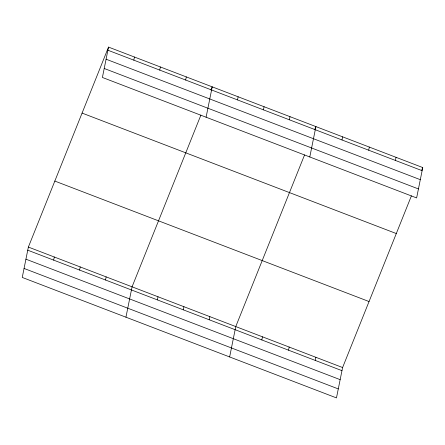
<?xml version="1.0" encoding="UTF-8"?>
<svg xmlns="http://www.w3.org/2000/svg" width="445" height="445" viewBox="0 0 445 445"><rect width="100%" height="100%" fill="white"/><g stroke="black" fill="none" stroke-linecap="round" stroke-linejoin="round"><path stroke-width="0.67" d="M108.53 47.092L102.4 77.463L416.626 197.936L422.75 167.559L108.53 47.092L28.374 247.064L22.25 277.441L336.47 397.908L342.6 367.537L411.414 195.845M53.667 260.13L54.296 257.004M79.594 270.07L80.222 266.944M133.823 60.158L134.451 57.027M105.515 280.005L106.144 276.879M159.744 70.093L160.372 66.967M125.946 317.196L132.07 286.819L200.884 115.127M185.665 80.033L186.299 76.907M157.363 299.886L157.992 296.759M206.096 117.219L212.22 86.847L210.963 89.99M183.284 309.826L183.913 306.7M237.513 99.908L238.142 96.782M209.206 319.76L209.84 316.634M263.434 109.848L264.069 106.722M229.637 356.951L235.761 326.574L304.58 154.882M289.361 119.788L289.99 116.662M261.838 339.941L262.472 336.815M309.792 156.974L315.917 126.603L314.654 129.745M288.549 350.182L289.178 347.055M341.994 139.969L342.622 136.843M315.26 360.422L315.889 357.296M368.699 150.204L369.333 147.078M395.41 160.445L396.039 157.319M421.493 170.702L422.75 167.559M107.896 50.218L422.121 170.685M106.082 59.207L420.308 179.68M104.213 68.474L418.439 188.941M82.075 113.08L396.3 233.553M54.824 181.071L369.05 301.543M28.374 247.064L342.6 367.537M27.746 250.19L341.966 370.663M25.932 259.185L340.152 379.652M24.063 268.446L338.283 388.919"/></g></svg>
